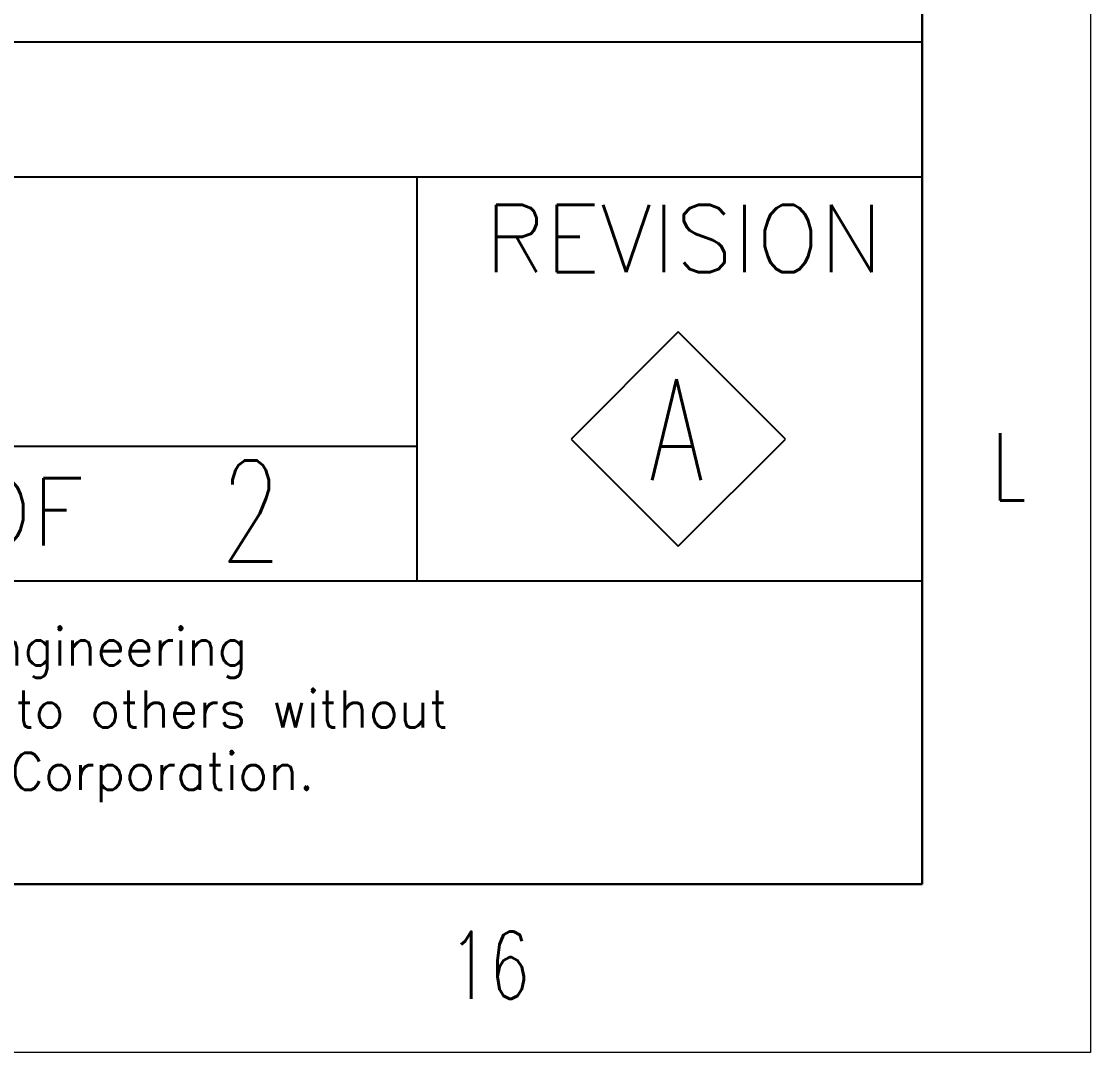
# Model space of a CAD drawing. Header units: inches. Extents: x 19 to 654008, y 34 to 210034.
# Drawn here: x 638141 to 654008, y 34 to 15339 of the extents above; entities that cross this region are included whole.
import ezdxf
from ezdxf.enums import TextEntityAlignment as Align

# ---------------------------------------------------------------- set-up
doc = ezdxf.new("R2010")
doc.units = ezdxf.units.IN
doc.header["$MEASUREMENT"] = 0
doc.layers.add('Layout', color=6, linetype='Continuous', lineweight=20)
doc.layers.add('TEG BORDER', color=7, linetype='Continuous')
doc.styles.add('HZTXT', font='txt_qlt.shx', dxfattribs={"width": 0.7, "bigfont": 'hztxt.shx'})
doc.styles.add('TEG BORDER', font='txt_qlt.shx', dxfattribs={"width": 0.7, "bigfont": 'hztxt.shx'})

msp = doc.modelspace()

# ---------------------------------------------------------------- linework, layer by layer
for p, q in [((651508, 2534), (651508, 58034)), ((601508, 2534), (651508, 2534))]:
    msp.add_line(p, q)
at = {"color": 5, "lineweight": 15}
msp.add_lwpolyline([(357008, 210034), (654008, 210034), (654008, 34), (357008, 34)], close=True, dxfattribs=at)
msp.add_lwpolyline([(359508, 207534), (651508, 207534), (651508, 2534), (359508, 2534)], close=True)
at = {"layer": 'TEG BORDER'}
for p, q in [((601508, 15034), (651508, 15034)), ((601508, 13034), (651508, 13034)), ((644008, 13034), (644008, 7034)), ((647890, 10730), (646299, 9139)), ((649481, 9139), (647890, 10730)), ((646299, 9139), (647890, 7548)), ((647890, 7548), (649481, 9139)), ((609008, 9034), (644008, 9034)), ((601508, 7034), (651508, 7034)), ((601508, 7034), (651508, 7034))]:
    msp.add_line(p, q, dxfattribs=at)

# ---------------------------------------------------------------- texts
at = {"char_height": 1000, "width": 1000, "style": 'TEG BORDER'}
for s, insert, attachment_point in [('L', (653054, 9229), 3), ('\\pi16.667;16', (644469, 831), 7)]:
    msp.add_mtext(s, dxfattribs=dict(at, insert=insert, attachment_point=attachment_point))
at = {"layer": 'Layout', "color": 0, "style": 'HZTXT', "width": 0.7}
for s, p in [('A', (647864, 8528)), ('2', (641545, 7322))]:
    msp.add_text(s, height=1500, dxfattribs=at).set_placement(p, align=Align.CENTER)
at = {"layer": 'TEG BORDER', "style": 'TEG BORDER'}
for s, p in [('REVISION', (645016, 11616)), ('OF', (637354, 7562))]:
    msp.add_text(s, height=1000, dxfattribs=at).set_placement(p)
at = {"layer": 'TEG BORDER', "color": 7, "style": 'TEG BORDER'}
for s, p in [('This Drawing is Property of Consortium of ZICOM Equipment Pte Ltd., & Sinopec Petroleum Engineering', (602275, 5781)), ('Corporation and any Information, contained in this Drawing will not be Reproduced, Disclosed to others without', (602300, 4858)), ('Explicit Written Permission from ZICOM Equipment Pte Ltd., & Sinopec Petroleum Engineering Corporation.', (602275, 3934))]:
    msp.add_text(s, height=551, dxfattribs=at).set_placement(p)

doc.saveas('drawing.dxf')
